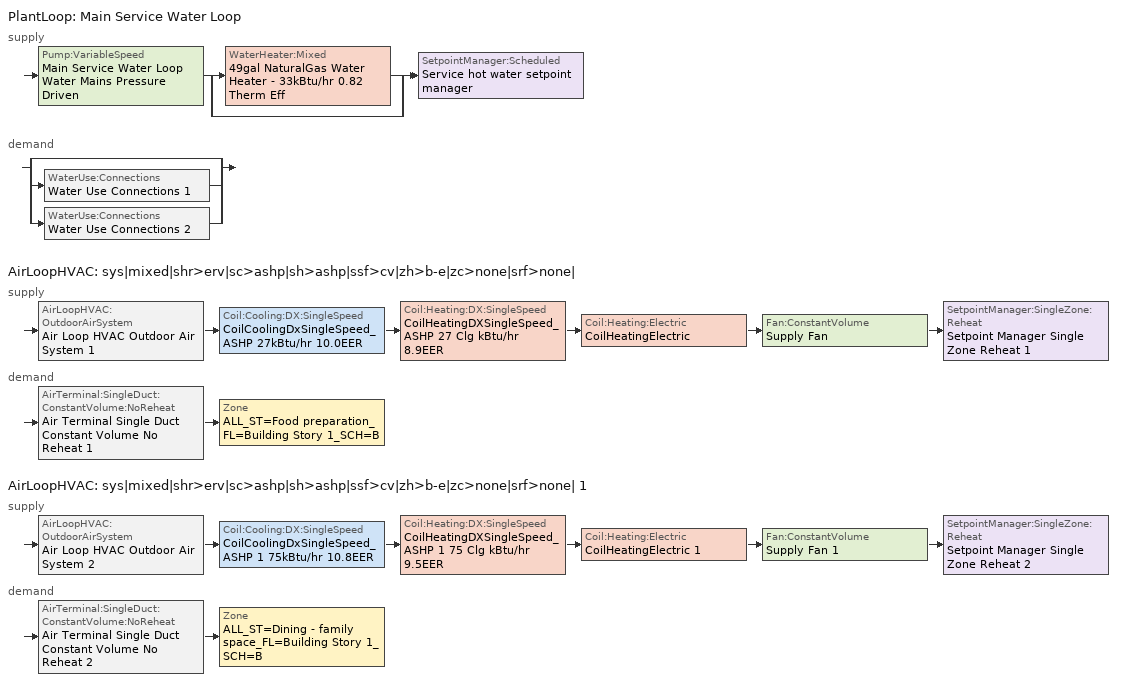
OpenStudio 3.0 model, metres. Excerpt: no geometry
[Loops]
PlantLoop 'Main Service Water Loop'
 supply: Pump:VariableSpeed 'Main Service Water Loop Water Mains Pressure Driven' > split
  | WaterHeater:Mixed '49gal NaturalGas Water Heater - 33kBtu/hr 0.82 Therm Eff'
  | bypass
  join > SetpointManager:Scheduled 'Service hot water setpoint manager'
 demand: split
  | bypass
  | WaterUse:Connections 'Water Use Connections 1'
  | WaterUse:Connections 'Water Use Connections 2'
AirLoopHVAC 'sys|mixed|shr>erv|sc>ashp|sh>ashp|ssf>cv|zh>b-e|zc>none|srf>none|'
 supply: AirLoopHVAC:OutdoorAirSystem 'Air Loop HVAC Outdoor Air System 1' > Coil:Cooling:DX:SingleSpeed 'CoilCoolingDxSingleSpeed_ASHP 27kBtu/hr 10.0EER' > Coil:Heating:DX:SingleSpeed 'CoilHeatingDXSingleSpeed_ASHP 27 Clg kBtu/hr 8.9EER' > Coil:Heating:Electric 'CoilHeatingElectric' > Fan:ConstantVolume 'Supply Fan' > SetpointManager:SingleZone:Reheat 'Setpoint Manager Single Zone Reheat 1'
 demand: AirTerminal:SingleDuct:ConstantVolume:NoReheat 'Air Terminal Single Duct Constant Volume No Reheat 1' > Zone 'ALL_ST=Food preparation_FL=Building Story 1_SCH=B'
AirLoopHVAC 'sys|mixed|shr>erv|sc>ashp|sh>ashp|ssf>cv|zh>b-e|zc>none|srf>none| 1'
 supply: AirLoopHVAC:OutdoorAirSystem 'Air Loop HVAC Outdoor Air System 2' > Coil:Cooling:DX:SingleSpeed 'CoilCoolingDxSingleSpeed_ASHP 1 75kBtu/hr 10.8EER' > Coil:Heating:DX:SingleSpeed 'CoilHeatingDXSingleSpeed_ASHP 1 75 Clg kBtu/hr 9.5EER' > Coil:Heating:Electric 'CoilHeatingElectric 1' > Fan:ConstantVolume 'Supply Fan 1' > SetpointManager:SingleZone:Reheat 'Setpoint Manager Single Zone Reheat 2'
 demand: AirTerminal:SingleDuct:ConstantVolume:NoReheat 'Air Terminal Single Duct Constant Volume No Reheat 2' > Zone 'ALL_ST=Dining - family space_FL=Building Story 1_SCH=B'
[Sizing:Zone] Zone Cooling Design Supply Air Temperature Input Method=SupplyAirTemperature; Zone Cooling Design Supply Air Temperature {C}=13; Zone Cooling Design Supply Air Temperature Difference {deltaC}=11.11; Zone Heating Design Supply Air Temperature Input Method=SupplyAirTemperature; Zone Heating Design Supply Air Temperature {C}=43; Zone Heating Design Supply Air Temperature Difference {deltaC}=11.11; Zone Cooling Design Supply Air Humidity Ratio {kg-H2O/kg-air}=0.0085; Zone Heating Design Supply Air Humidity Ratio {kg-H2O/kg-air}=0.008; Zone Heating Sizing Factor=1.3; Zone Cooling Sizing Factor=1.1; Cooling Design Air Flow Method=DesignDay; Heating Design Air Flow Method=DesignDay; Account for Dedicated Outdoor Air System=No; Dedicated Outdoor Air System Control Strategy=NeutralSupplyAir; Dedicated Outdoor Air Low Setpoint Temperature for Design {C}=autosize; Dedicated Outdoor Air High Setpoint Temperature for Design {C}=autosize
ALL_ST=Food preparation_FL=Building Story 1_SCH=B; ALL_ST=Dining - family space_FL=Building Story 1_SCH=B
[Zone equipment]
ALL_ST=Food preparation_FL=Building Story 1_SCH=B: Air Terminal Single Duct Constant Volume No Reheat 1, ZoneHVACBaseboardConvectiveElectric
ALL_ST=Dining - family space_FL=Building Story 1_SCH=B: Air Terminal Single Duct Constant Volume No Reheat 2, ZoneHVACBaseboardConvectiveElectric 1
[PlantLoop]
Main Service Water Loop: Glycol Concentration=0; Maximum Loop Temperature {C}=60; Minimum Loop Temperature {C}=10; Plant Loop Volume {m3}=Autocalculate; Load Distribution Scheme=Optimal
[Sizing:Plant]
Main Service Water Loop: Loop Type=Heating; Design Loop Exit Temperature {C}=60; Loop Design Temperature Difference {deltaC}=5; Sizing Option=NonCoincident; Zone Timesteps in Averaging Window=1; Coincident Sizing Factor Mode=None
[SetpointManager:Scheduled]
Service hot water setpoint manager: Control Variable=Temperature; Schedule=Service Water Loop Temp - 140F
[Pump:VariableSpeed]
Main Service Water Loop Water Mains Pressure Driven: Rated Pump Head {Pa}=0.001; Motor Efficiency=0.7; Pump Control Type=Continuous; Skin Loss Radiative Fraction=0.5; Design Power Sizing Method=PowerPerFlowPerPressure; Design Electric Power per Unit Flow Rate {W/(m3/s)}=348701.1; Design Shaft Power per Unit Flow Rate per Unit Head {W-s/m3-Pa}=1.28205; Design Minimum Flow Rate Fraction=0
[WaterHeater:Mixed]
49gal NaturalGas Water Heater - 33kBtu/hr 0.82 Therm Eff: Tank Volume {m3}=0.184338; Setpoint Temperature Schedule=Service Water Loop Temp - 140F; Deadband Temperature Difference {deltaC}=2; Maximum Temperature Limit {C}=60; Heater Control Type=Cycle; Heater Maximum Capacity {W}=9631.68; Heater Fuel Type=NaturalGas; Heater Thermal Efficiency=0.82; Part Load Factor Curve=SWH-EFFFPLR-NECB2011; Off Cycle Parasitic Fuel Consumption Rate {W}=31.3783; Off Cycle Parasitic Fuel Type=NaturalGas; Off Cycle Parasitic Heat Fraction to Tank=0.8; On Cycle Parasitic Fuel Consumption Rate {W}=31.3783; On Cycle Parasitic Fuel Type=NaturalGas; On Cycle Parasitic Heat Fraction to Tank=0; Ambient Temperature Indicator=Schedule; Ambient Temperature Schedule=Water Heater Ambient Temp Schedule - 70.0f; Off Cycle Loss Coefficient to Ambient Temperature {W/K}=2.9847; On Cycle Loss Coefficient to Ambient Temperature {W/K}=2.9847; Use Side Effectiveness=1; Source Side Effectiveness=1; Use Side Design Flow Rate {m3/s}=autosize; Source Side Design Flow Rate {m3/s}=autosize; Indirect Water Heating Recovery Time {hr}=1.5; Source Side Flow Control Mode=IndirectHeatPrimarySetpoint
[WaterUse:Connections]
Name | Water Use Equipment Name 1
Water Use Connections 1 | Dining Service Water Use 0.38gal/min
Water Use Connections 2 | Kitchen Service Water Use 0.07gal/min
[WaterUse:Equipment:Definition]
Name | Peak Flow Rate {m3/s} | Target Temperature Schedule | Sensible Fraction Schedule | Latent Fraction Schedule
Dining Service Water Use Def 0.38gal/min | 2.39515e-05 | Schedule Ruleset 5 | Schedule Ruleset 3 | Schedule Ruleset 4
Kitchen Service Water Use Def 0.07gal/min | 4.49574e-06 | Schedule Ruleset 8 | Schedule Ruleset 6 | Schedule Ruleset 7
[WaterUse:Equipment] Flow Rate Fraction Schedule=NECB-B-Service Water Heating
Name | Water Use Equipment Definition | Space
Dining Service Water Use 0.38gal/min | Dining Service Water Use Def 0.38gal/min | Dining
Kitchen Service Water Use 0.07gal/min | Kitchen Service Water Use Def 0.07gal/min | Kitchen
[AirLoopHVAC] Design Supply Air Flow Rate {m3/s}=AutoSize
Name | Availability Schedule
sys|mixed|shr>erv|sc>ashp|sh>ashp|ssf>cv|zh>b-e|zc>none|srf>none| | sys|mixed|shr>none|sc>ashp|sh>ashp|ssf>cv|zh>b-e|zc>none|srf>none| Occ Sch
sys|mixed|shr>erv|sc>ashp|sh>ashp|ssf>cv|zh>b-e|zc>none|srf>none| 1 | sys|mixed|shr>none|sc>ashp|sh>ashp|ssf>cv|zh>b-e|zc>none|srf>none| 1 Occ Sch
[Sizing:System] Type of Load to Size On=Sensible; Design Outdoor Air Flow Rate {m3/s}=Autosize; Central Heating Maximum System Air Flow Ratio=1; Preheat Design Temperature {C}=7; Preheat Design Humidity Ratio {kg-H2O/kg-Air}=0.008; Precool Design Temperature {C}=13; Precool Design Humidity Ratio {kg-H2O/kg-Air}=0.008; Central Cooling Design Supply Air Temperature {C}=13; Central Heating Design Supply Air Temperature {C}=43; Sizing Option=NonCoincident; 100% Outdoor Air in Cooling=No; 100% Outdoor Air in Heating=No; Central Cooling Design Supply Air Humidity Ratio {kg-H2O/kg-Air}=0.0085; Central Heating Design Supply Air Humidity Ratio {kg-H2O/kg-Air}=0.008; Cooling Design Air Flow Method=DesignDay; Cooling Design Air Flow Rate {m3/s}=0; Heating Design Air Flow Method=DesignDay; Heating Design Air Flow Rate {m3/s}=0; System Outdoor Air Method=ZoneSum; Zone Maximum Outdoor Air Fraction=1; Cooling Supply Air Flow Rate Per Floor Area {m3/s-m2}=0.00996765; Cooling Fraction of Autosized Cooling Supply Air Flow Rate=1; Cooling Supply Air Flow Rate Per Unit Cooling Capacity {m3/s-W}=3.94755e-05; Heating Supply Air Flow Rate Per Floor Area {m3/s-m2}=0.00996765; Heating Fraction of Autosized Heating Supply Air Flow Rate=1; Heating Fraction of Autosized Cooling Supply Air Flow Rate=1; Heating Supply Air Flow Rate Per Unit Heating Capacity {m3/s-W}=3.15882e-05; Cooling Design Capacity Method=CoolingDesignCapacity; Cooling Design Capacity {W}=autosize; Cooling Design Capacity Per Floor Area {W/m2}=234.7; Fraction of Autosized Cooling Design Capacity=1; Heating Design Capacity Method=HeatingDesignCapacity; Heating Design Capacity {W}=autosize; Heating Design Capacity Per Floor Area {W/m2}=157; Fraction of Autosized Heating Design Capacity=1; Central Cooling Capacity Control Method=OnOff
sys|mixed|shr>erv|sc>ashp|sh>ashp|ssf>cv|zh>b-e|zc>none|srf>none|; sys|mixed|shr>erv|sc>ashp|sh>ashp|ssf>cv|zh>b-e|zc>none|srf>none| 1
[SetpointManager:SingleZone:Reheat] Minimum Supply Air Temperature {C}=13; Maximum Supply Air Temperature {C}=43
Name | Control Zone
Setpoint Manager Single Zone Reheat 1 | ALL_ST=Food preparation_FL=Building Story 1_SCH=B
Setpoint Manager Single Zone Reheat 2 | ALL_ST=Dining - family space_FL=Building Story 1_SCH=B
[Fan:ConstantVolume] Availability Schedule=Always On Discrete; Fan Total Efficiency=0.39975; Pressure Rise {Pa}=640; Maximum Flow Rate {m3/s}=AutoSize; Motor Efficiency=0.615
Supply Fan; Supply Fan 1
[Coil:Heating:DX:SingleSpeed] Availability Schedule=Always On Discrete; Rated COP {W/W}=3.2; Rated Air Flow Rate {m3/s}=Autosize; Rated Supply Fan Power Per Volume Flow Rate {W/(m3/s)}=773.3; Total Heating Capacity Function of Temperature Curve=DXHEAT-NECB2011-REF-CAPFT; Total Heating Capacity Function of Flow Fraction Curve=DXHEAT-NECB2011-REF-CAPFFLOW; Energy Input Ratio Function of Temperature Curve=DXHEAT-NECB2011-REF-EIRFT; Energy Input Ratio Function of Flow Fraction Curve=DXHEAT-NECB2011-REF-EIRFFLOW; Part Load Fraction Correlation Curve=DXHEAT-NECB2011-REF-PLFFPLR; Defrost Energy Input Ratio Function of Temperature Curve=DXHEAT-NECB2011-REF-Defrost-EIRFT; Defrost Strategy=ReverseCycle; Defrost Control=OnDemand; Defrost Time Period Fraction=0.166667; Resistive Defrost Heater Capacity {W}=2000
Name | Rated Total Heating Capacity {W} | Crankcase Heater Capacity {W}
CoilHeatingDXSingleSpeed_ASHP 27 Clg kBtu/hr 8.9EER | 10257.2 | 32.0536
CoilHeatingDXSingleSpeed_ASHP 1 75 Clg kBtu/hr 9.5EER | 49903.8 | 155.949
[Coil:Heating:Electric] Availability Schedule=Always On Discrete
CoilHeatingElectric; CoilHeatingElectric 1
[Coil:Cooling:DX:SingleSpeed] Availability Schedule=Always On Discrete; Rated Sensible Heat Ratio=autosize; Rated COP {W/W}=3.1; Rated Air Flow Rate {m3/s}=autosize; Rated Evaporator Fan Power Per Volume Flow Rate {W/(m3/s)}=773.3; Total Cooling Capacity Function of Temperature Curve=DXCOOL-NECB2011-REF-CAPFT; Total Cooling Capacity Function of Flow Fraction Curve=DXCOOL-NECB2011-REF-CAPFFLOW; Energy Input Ratio Function of Temperature Curve=DXCOOL-NECB2011-REF-COOLEIRFT; Energy Input Ratio Function of Flow Fraction Curve=DXCOOL-NECB2011-REF-COOLEIRFFLOW; Part Load Fraction Correlation Curve=DXCOOL-NECB2011-REF-COOLPLFFPLR; Minimum Outdoor Dry-Bulb Temperature for Compressor Operation {C}=-25; Condenser Type=AirCooled; Evaporative Condenser Effectiveness=0; Evaporative Condenser Air Flow Rate {m3/s}=Autosize; Evaporative Condenser Pump Rated Power Consumption {W}=Autosize; Maximum Outdoor Dry-Bulb Temperature for Crankcase Heater Operation {C}=0; Basin Heater Capacity {W/K}=0; Basin Heater Setpoint Temperature {C}=10
Name | Rated Total Cooling Capacity {W} | Crankcase Heater Capacity {W}
CoilCoolingDxSingleSpeed_ASHP 27kBtu/hr 10.0EER | 10257.2 | 33.0876
CoilCoolingDxSingleSpeed_ASHP 1 75kBtu/hr 10.8EER | 49903.8 | 160.98
[Controller:OutdoorAir] Minimum Outdoor Air Flow Rate {m3/s}=autosize; Maximum Outdoor Air Flow Rate {m3/s}=Autosize; Economizer Control Action Type=ModulateFlow; Lockout Type=NoLockout; Minimum Limit Type=FixedMinimum; High Humidity Control=No; Heat Recovery Bypass Control Type=BypassWhenOAFlowGreaterThanMinimum
Name | Economizer Control Type | Economizer Maximum Limit Dry-Bulb Temperature {C} | Economizer Maximum Limit Enthalpy {J/kg} | Economizer Minimum Limit Dry-Bulb Temperature {C} | Minimum Outdoor Air Schedule | Controller Mechanical Ventilation
Controller Outdoor Air 1 | NoEconomizer | 28 | 64000 | -100 | sys|mixed|shr>none|sc>ashp|sh>ashp|ssf>cv|zh>b-e|zc>none|srf>none| Occ Sch | Controller Mechanical Ventilation 1
Controller Outdoor Air 2 | DifferentialEnthalpy |  |  |  | sys|mixed|shr>none|sc>ashp|sh>ashp|ssf>cv|zh>b-e|zc>none|srf>none| 1 Occ Sch | Controller Mechanical Ventilation 2
[Controller:MechanicalVentilation] Availability Schedule=Always On Discrete; System Outdoor Air Method=ZoneSum
Controller Mechanical Ventilation 1; Controller Mechanical Ventilation 2
[AirLoopHVAC:OutdoorAirSystem]
Name | Controller
Air Loop HVAC Outdoor Air System 1 | Controller Outdoor Air 1
Air Loop HVAC Outdoor Air System 2 | Controller Outdoor Air 2
[AirTerminal:SingleDuct:ConstantVolume:NoReheat] Availability Schedule=Always On Discrete; Maximum Air Flow Rate {m3/s}=AutoSize
Air Terminal Single Duct Constant Volume No Reheat 1; Air Terminal Single Duct Constant Volume No Reheat 2
[ZoneHVAC:Baseboard:Convective:Electric] Availability Schedule=Always On Discrete; Nominal Capacity {W}=autosize; Efficiency=1
ZoneHVACBaseboardConvectiveElectric; ZoneHVACBaseboardConvectiveElectric 1
[Schedule:Constant]
Always On Discrete: Value=1
[Schedule:Ruleset]
Name | Default Day Schedule | Summer Design Day Schedule | Winter Design Day Schedule
Service Water Loop Temp - 140F | Service Water Loop Temp - 140F Default
Water Heater Ambient Temp Schedule - 70.0f | Water Heater Ambient Temp Schedule - 70.0f Default
Schedule Ruleset 3 | Schedule Day 5
Schedule Ruleset 4 | Schedule Day 6
Schedule Ruleset 5 | Schedule Day 7
NECB-B-Service Water Heating | NECB-B-Service Water Heating Default
Schedule Ruleset 6 | Schedule Day 8
Schedule Ruleset 7 | Schedule Day 9
Schedule Ruleset 8 | Schedule Day 10
sys|mixed|shr>none|sc>ashp|sh>ashp|ssf>cv|zh>b-e|zc>none|srf>none| Occ Sch | sys|mixed|shr>none|sc>ashp|sh>ashp|ssf>cv|zh>b-e|zc>none|srf>none| Occ Sch Default | sys|mixed|shr>none|sc>ashp|sh>ashp|ssf>cv|zh>b-e|zc>none|srf>none| Occ Sch Summer Design Day | sys|mixed|shr>none|sc>ashp|sh>ashp|ssf>cv|zh>b-e|zc>none|srf>none| Occ Sch Winter Design Day
sys|mixed|shr>none|sc>ashp|sh>ashp|ssf>cv|zh>b-e|zc>none|srf>none| 1 Occ Sch | sys|mixed|shr>none|sc>ashp|sh>ashp|ssf>cv|zh>b-e|zc>none|srf>none| 1 Occ Sch Default | sys|mixed|shr>none|sc>ashp|sh>ashp|ssf>cv|zh>b-e|zc>none|srf>none| 1 Occ Sch Summer Design Day | sys|mixed|shr>none|sc>ashp|sh>ashp|ssf>cv|zh>b-e|zc>none|srf>none| 1 Occ Sch Winter Design Day
[Schedule:Day]
Service Water Loop Temp - 140F Default; Schedule Day 7; Schedule Day 10: 24, 0, 60
Water Heater Ambient Temp Schedule - 70.0f Default: 24, 0, 21.1111
Schedule Day 5; Schedule Day 8: 24, 0, 0.2
Schedule Day 6; Schedule Day 9: 24, 0, 0.05
NECB-B-Service Water Heating Default; NECB-B-Service Water Heating Default|Wkdy Day: 1, 0, 0.6, 2, 0, 0.5, 9, 0, 0.05, 11, 0, 0.7, 12, 0, 0.4, 13, 0, 0.5, 15, 0, 0.6, 16, 0, 0.4, 18, 0, 0.3, 19, 0, 0.4, 20, 0, 0.5, 22, 0, 0.8, 24, 0, 0.9
NECB-B-Service Water Heating Sat Day: 1, 0, 0.7, 2, 0, 0.6, 9, 0, 0.05, 11, 0, 0.7, 12, 0, 0.4, 13, 0, 0.5, 15, 0, 0.6, 16, 0, 0.4, 18, 0, 0.3, 19, 0, 0.4, 20, 0, 0.5, 22, 0, 0.8, 24, 0, 0.9
NECB-B-Service Water Heating Sun|Hol Day: 1, 0, 0.5, 2, 0, 0.6, 9, 0, 0.05, 11, 0, 0.7, 12, 0, 0.4, 13, 0, 0.5, 15, 0, 0.6, 16, 0, 0.4, 18, 0, 0.3, 19, 0, 0.4, 20, 0, 0.5, 22, 0, 0.8, 24, 0, 0.5
sys|mixed|shr>none|sc>ashp|sh>ashp|ssf>cv|zh>b-e|zc>none|srf>none| Occ Sch Default; sys|mixed|shr>none|sc>ashp|sh>ashp|ssf>cv|zh>b-e|zc>none|srf>none| 1 Occ Sch Default: 1, 0, 1, 10, 0, 0, 24, 0, 1
sys|mixed|shr>none|sc>ashp|sh>ashp|ssf>cv|zh>b-e|zc>none|srf>none| Occ Sch Winter Design Day; sys|mixed|shr>none|sc>ashp|sh>ashp|ssf>cv|zh>b-e|zc>none|srf>none| Occ Sch Summer Design Day; sys|mixed|shr>none|sc>ashp|sh>ashp|ssf>cv|zh>b-e|zc>none|srf>none| 1 Occ Sch Winter Design Day; sys|mixed|shr>none|sc>ashp|sh>ashp|ssf>cv|zh>b-e|zc>none|srf>none| 1 Occ Sch Summer Design Day: 24, 0, 1
sys|mixed|shr>none|sc>ashp|sh>ashp|ssf>cv|zh>b-e|zc>none|srf>none| Occ Sch Saturday; sys|mixed|shr>none|sc>ashp|sh>ashp|ssf>cv|zh>b-e|zc>none|srf>none| 1 Occ Sch Saturday: 2, 0, 1, 10, 0, 0, 24, 0, 1
sys|mixed|shr>none|sc>ashp|sh>ashp|ssf>cv|zh>b-e|zc>none|srf>none| Occ Sch Sunday; sys|mixed|shr>none|sc>ashp|sh>ashp|ssf>cv|zh>b-e|zc>none|srf>none| 1 Occ Sch Sunday: 1, 0, 0, 2, 0, 1, 11, 0, 0, 23, 0, 1, 24, 0, 0
[Schedule:Rule] Date Specification Type=DateRange; Start Month=1; Start Day=1; End Month=12; End Day=31
Name | Schedule Ruleset | Rule Order | Day Schedule | Apply Monday | Apply Tuesday | Apply Wednesday | Apply Thursday | Apply Friday | Apply Saturday | Apply Sunday
Schedule Rule 17 | NECB-B-Service Water Heating | 2 | NECB-B-Service Water Heating Default|Wkdy Day | Yes | Yes | Yes | Yes | Yes
Schedule Rule 18 | NECB-B-Service Water Heating | 1 | NECB-B-Service Water Heating Sat Day |  |  |  |  |  | Yes
Schedule Rule 19 | NECB-B-Service Water Heating | 0 | NECB-B-Service Water Heating Sun|Hol Day |  |  |  |  |  |  | Yes
sys|mixed|shr>none|sc>ashp|sh>ashp|ssf>cv|zh>b-e|zc>none|srf>none| Occ Sch Saturday Rule | sys|mixed|shr>none|sc>ashp|sh>ashp|ssf>cv|zh>b-e|zc>none|srf>none| Occ Sch | 1 | sys|mixed|shr>none|sc>ashp|sh>ashp|ssf>cv|zh>b-e|zc>none|srf>none| Occ Sch Saturday |  |  |  |  |  | Yes
sys|mixed|shr>none|sc>ashp|sh>ashp|ssf>cv|zh>b-e|zc>none|srf>none| Occ Sch Sunday Rule | sys|mixed|shr>none|sc>ashp|sh>ashp|ssf>cv|zh>b-e|zc>none|srf>none| Occ Sch | 0 | sys|mixed|shr>none|sc>ashp|sh>ashp|ssf>cv|zh>b-e|zc>none|srf>none| Occ Sch Sunday |  |  |  |  |  |  | Yes
sys|mixed|shr>none|sc>ashp|sh>ashp|ssf>cv|zh>b-e|zc>none|srf>none| 1 Occ Sch Saturday Rule | sys|mixed|shr>none|sc>ashp|sh>ashp|ssf>cv|zh>b-e|zc>none|srf>none| 1 Occ Sch | 1 | sys|mixed|shr>none|sc>ashp|sh>ashp|ssf>cv|zh>b-e|zc>none|srf>none| 1 Occ Sch Saturday |  |  |  |  |  | Yes
sys|mixed|shr>none|sc>ashp|sh>ashp|ssf>cv|zh>b-e|zc>none|srf>none| 1 Occ Sch Sunday Rule | sys|mixed|shr>none|sc>ashp|sh>ashp|ssf>cv|zh>b-e|zc>none|srf>none| 1 Occ Sch | 0 | sys|mixed|shr>none|sc>ashp|sh>ashp|ssf>cv|zh>b-e|zc>none|srf>none| 1 Occ Sch Sunday |  |  |  |  |  |  | Yes
[Curve:Cubic]
Name | Coefficient1 Constant | Coefficient2 x | Coefficient3 x**2 | Coefficient4 x**3 | Minimum Value of x | Maximum Value of x
DXHEAT-NECB2011-REF-CAPFT | 0.729009 | 0.0319275 | 0.000136404 | -8.748e-06 | -20 | 20
DXHEAT-NECB2011-REF-CAPFFLOW | 0.84 | 0.16 | 0 | 0 | 0.5 | 1.5
DXHEAT-NECB2011-REF-EIRFT | 1.2183 | -0.03612 | 0.00142 | -2.68e-05 | -20 | 20
DXHEAT-NECB2011-REF-PLFFPLR | 0.3696 | 2.3362 | -2.9577 | 1.2596 | 0.7 | 1
DXCOOL-NECB2011-REF-COOLPLFFPLR | 0.0277 | 4.9151 | -8.184 | 4.2702 | 0.7 | 1
SWH-EFFFPLR-NECB2011 | 0.7576 | 1.0071 | -1.4443 | 0.6844 | 0 | 1
[Curve:Quadratic]
Name | Coefficient1 Constant | Coefficient2 x | Coefficient3 x**2 | Minimum Value of x | Maximum Value of x
DXHEAT-NECB2011-REF-EIRFFLOW | 1.3824 | -0.4336 | 0.0512 | 0 | 1
DXCOOL-NECB2011-REF-CAPFFLOW | 0.8 | 0.2 | 0 | 0.5 | 1.5
DXCOOL-NECB2011-REF-COOLEIRFFLOW | 1.1552 | -0.1808 | 0.0256 | 0.5 | 1.5
[Curve:Biquadratic]
Name | Coefficient1 Constant | Coefficient2 x | Coefficient3 x**2 | Coefficient4 y | Coefficient5 y**2 | Coefficient6 x*y | Minimum Value of x | Maximum Value of x | Minimum Value of y | Maximum Value of y | Minimum Curve Output | Maximum Curve Output
DXHEAT-NECB2011-REF-Defrost-EIRFT | 1 | 0 | 0 | 0 | 0 | 0 | 12.77778 | 23.88889 | 21.11111 | 46.11111 | 0 | 1
DXCOOL-NECB2011-REF-CAPFT | 0.867905 | 0.0142459 | 0.00055436 | -0.0075575 | 3.3e-05 | -0.0001918 | 13 | 24 | 24 | 46
DXCOOL-NECB2011-REF-COOLEIRFT | 0.114171 | 0.0281822 | -0.0004199 | 0.0214108 | 0.000161028 | -0.000679104 | 13 | 24 | 24 | 46
